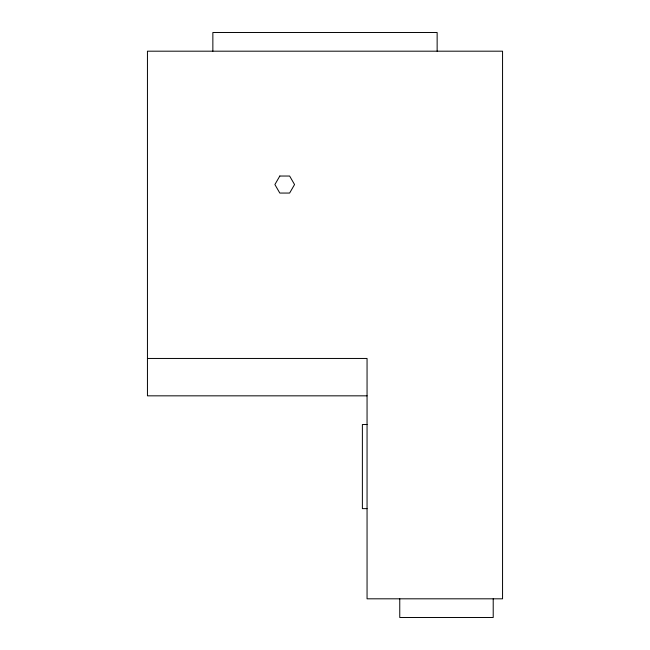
<?xml version="1.0" encoding="UTF-8"?>
<svg xmlns="http://www.w3.org/2000/svg" width="650" height="650" viewBox="0 0 650 650"><rect width="100%" height="100%" fill="white"/><g stroke="black" fill="none" stroke-linecap="round" stroke-linejoin="round"><path stroke-width="0.97" d="M147.444 358.459L367.055 358.459L367.055 598.812L502.556 598.812L502.556 51.188L147.444 51.188L147.444 395.834L367.055 395.834M367.055 424.523L362.383 424.523L362.383 508.633L367.055 508.633M493.212 598.812L493.212 617.5L399.758 617.5L399.758 598.812M437.141 51.188L437.141 32.5L212.859 32.5L212.859 51.188M279.809 176.036L274.893 184.551L279.809 193.058L289.632 193.058L294.548 184.551L289.632 176.036L279.809 176.036"/></g></svg>
